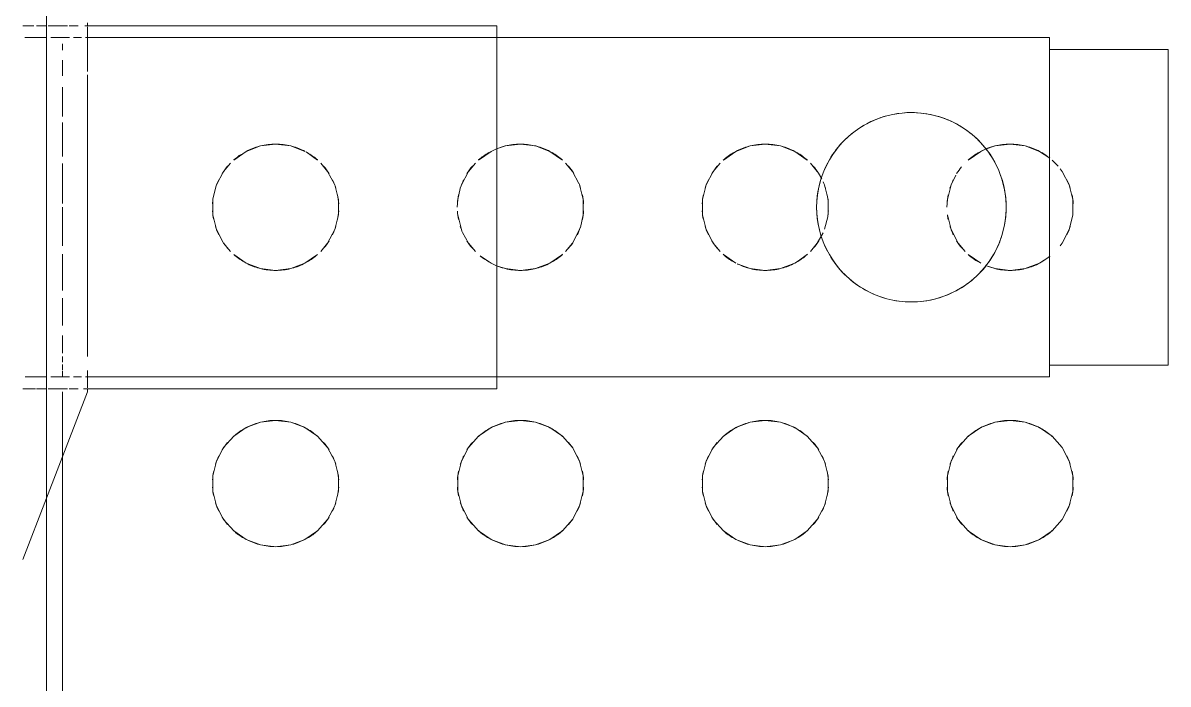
# Model space of a CAD drawing. Header units: metres. Extents: x 147 to 427, y -16 to 162.
# Drawn here: x 177.1036 to 177.2486, y 83.2783 to 83.3621 of the extents above; entities that cross this region are included whole.
import ezdxf

# ---------------------------------------------------------------- set-up
doc = ezdxf.new("R2010")
doc.units = ezdxf.units.M
doc.layers.add('P-SANR-FIXT', color=7, linetype='Continuous', lineweight=5)

# ---------------------------------------------------------------- blocks, each defined once
blk = doc.blocks.new('UT_Bebedouro Industrial - UT_Bebedouro Industrial-3662647-BANHEIROS E VESTIÁRIO')
at = {"layer": 'P-SANR-FIXT', "color": 254, "true_color": 0xd3d3d3}
for p, q in [((-0.03684077655686684, -0.243000000000183), (-0.04462499999990106, -0.2400000000001837)), ((0.343, -0.2430000000000004), (-0.343, -0.2430000000000004)), ((-0.02299999999989948, -0.2431797854210917), (-0.02299999999989948, -0.2456480347488624)), ((0.02300000000009873, -0.2456480348234286), (0.02300000000009873, -0.2431797852094258)), ((-0.03386680552293111, -0.2450000000000006), (-0.1599574682166526, -0.2450000000000006)), ((-0.03386680552293122, -0.2450000000000004), (-0.02337499999999956, -0.2450000000000004)), ((-0.02299999999989948, -0.2458592899244402), (-0.02299999999989948, -0.2469920681580746)), ((0.02300000000009873, -0.2469920681858999), (0.02300000000009873, -0.2458592899138064)), ((-0.02149999999989982, -0.2479105741302499), (-0.02149999999989982, -0.300000000000183)), ((0.0215000000001034, -0.300000000000183), (0.0215000000001034, -0.2479105741580969)), ((-0.02066319307630721, -0.2481896415829489), (-0.02287491465624972, -0.2481896415829489)), ((-0.01619739670051012, -0.2481896415829489), (-0.01765567392285049, -0.2481896415829489)), ((-0.009258701908637106, -0.2481896415829489), (-0.01619150260891148, -0.2481896415829489)), ((0.005875068322649261, -0.2481896415829489), (-0.005875068322647388, -0.2481896415829489)), ((0.01677077813627146, -0.2481896415829489), (0.009258701908637658, -0.2481896415829489)), ((0.02287491465624675, -0.2481896415829489), (0.01891077224351423, -0.2481896415829489)), ((-0.02300000000000003, -0.2999999999999999), (-0.02165704948970887, -0.2999999999999999)), ((0.02165704948971132, -0.2999999999999999), (0.02299999999999996, -0.2999999999999999)), ((-0.007083648205225393, -0.3302822144142914), (-0.005988085985368523, -0.3286950185247153)), ((-0.005988085985368523, -0.3393049810565679), (-0.006872634942443727, -0.338094138206503)), ((0.004325515706659883, -0.3407296093546751), (0.003589121118570717, -0.3411490188619889)), ((0.005598128936151588, -0.3397143639507739), (0.004544517973849527, -0.3405838707177908)), ((-0.02150000000000003, -0.3699999999999999), (-0.02015687774470645, -0.3699999999999999)), ((-0.01575453459864243, -0.3699999999999999), (-0.02000000000000004, -0.3699999999999999)), ((-0.00558226026445795, -0.3699999999999999), (-0.01532216233202101, -0.3699999999999999)), ((0.005176380902050253, -0.3699999999999999), (-0.005176380902050584, -0.3699999999999999)), ((0.005988085985368997, -0.3703049808472078), (0.005213401319890414, -0.3710671718554753)), ((0.01999999999999997, -0.3699999999999999), (0.005582260264461695, -0.3699999999999999)), ((0.02015687774470486, -0.3699999999999999), (0.02149999999999996, -0.3699999999999999)), ((-0.02000000000000004, -0.385), (0.01999999999999997, -0.385))]:
    blk.add_line(p, q, dxfattribs=at)
at = {"layer": 'P-SANR-FIXT', "color": 254, "true_color": 0xe0e0e0}
for p, q in [((-0.02299999999989948, -0.2400000000001837), (-0.02299999999989948, -0.2415944363105818)), ((0.02300000000009873, -0.2413923865301989), (0.02300000000009873, -0.2400000000001837)), ((-0.02299999999989948, -0.2417230113671219), (-0.02299999999989948, -0.243000000000183)), ((0.02300000000009873, -0.243000000000183), (0.02300000000009873, -0.2417230113098772)), ((-0.02149999999989982, -0.2435491953635607), (-0.02149999999989982, -0.245885300906858)), ((0.0215000000001034, -0.245885300794452), (0.0215000000001034, -0.2435491952263268)), ((-0.02337499999999956, -0.2450000000000006), (-0.03386680552293111, -0.2450000000000006)), ((-0.02149999999989982, -0.2464012828272599), (-0.02149999999989982, -0.2474313589593083)), ((0.0215000000001034, -0.2474313589769331), (0.0215000000001034, -0.2464012829982663)), ((-0.02306484953731582, -0.2481896415829489), (-0.02332123937835371, -0.2481896415829489)), ((0.02332123937835365, -0.2481896415829489), (0.02306484953731349, -0.2481896415829489)), ((0.001031529292068204, -0.2640667941382992), (0.002434711533131249, -0.2643798065369236)), ((-0.005598128936150843, -0.2662856360492291), (-0.004544517973848782, -0.2654161292822121)), ((0.007009659689622721, -0.2758553553318689), (0.005988085985369268, -0.2773049814752878)), ((-0.002836839096339893, -0.295519870058518), (-0.000964293442042166, -0.2950583290072169)), ((-0.02093598008686728, -0.2999999999999999), (-0.01991858428704213, -0.2999999999999999)), ((-0.01980017416606591, -0.2999999999999999), (-0.01626345596729065, -0.2999999999999999)), ((-0.01626345596729065, -0.2999999999999999), (-0.01567805474973135, -0.2999999999999999)), ((-0.01528830817908098, -0.2999999999999999), (-0.01150000000000007, -0.2999999999999999)), ((-0.01150000000000007, -0.2999999999999999), (-0.005952838037358067, -0.2999999999999999)), ((-0.005572670625649704, -0.2999999999999999), (-1.044559661202175e-16, -0.2999999999999999)), ((-1.044559661202175e-16, -0.2999999999999999), (0.005572670625649504, -0.2999999999999999)), ((0.005952838037357864, -0.2999999999999999), (0.01626345596729049, -0.2999999999999999)), ((0.01685362581844908, -0.2999999999999999), (0.01980017416606592, -0.2999999999999999)), ((0.019918584287042, -0.2999999999999999), (0.02093598008686886, -0.2999999999999999)), ((-0.001207449929391688, -0.3419082263135823), (-0.002768861118811384, -0.3415055439259996)), ((0.0005998340367524793, -0.3419772384420463), (-0.0009642934420423013, -0.341941670783426)), ((0.00283683909634057, -0.3414801297321249), (0.0009642934420428427, -0.341941670783426)), ((-0.002836839096339961, -0.357519869639798), (-0.0009794551067429924, -0.3570601848768207)), ((0.00283683909634057, -0.3575198696397981), (0.004059720556174633, -0.3581071381943272)), ((-0.007083648205225393, -0.3612822142049311), (-0.005988085985368523, -0.3596950183153549)), ((-0.02015687774470645, -0.3699999999999999), (-0.005564609469704412, -0.3699999999999999)), ((-0.01931851652578137, -0.3699999999999999), (-0.02000000000000004, -0.3699999999999999)), ((-0.01732050807568877, -0.3699999999999999), (-0.01931851652578137, -0.3699999999999999)), ((-0.01575453459864231, -0.3699999999999999), (-0.01732050807568877, -0.3699999999999999)), ((-0.01414213562373095, -0.3699999999999999), (-0.01532216233202089, -0.3699999999999999)), ((-0.005582260264457817, -0.3699999999999999), (-0.01414213562373095, -0.3699999999999999)), ((-0.005184384188308913, -0.3699999999999999), (0.005184384188304279, -0.3699999999999999)), ((-3.705584308992805e-17, -0.3699999999999999), (-0.005176380902050429, -0.3699999999999999)), ((0.005176380902050356, -0.3699999999999999), (-3.705584308992805e-17, -0.3699999999999999)), ((0.005564609469703949, -0.3699999999999999), (0.01861954618136526, -0.3699999999999999)), ((0.009999999999999922, -0.3699999999999999), (0.005582260264461795, -0.3699999999999999)), ((0.01732050807568869, -0.3699999999999999), (0.009999999999999922, -0.3699999999999999)), ((0.01999999999999997, -0.3699999999999999), (0.01732050807568869, -0.3699999999999999)), ((0.01861954618136526, -0.3699999999999999), (0.02015687774470486, -0.3699999999999999)), ((0.004872920673775305, -0.3713442985339924), (0.004544517973849391, -0.3715838705084307))]:
    blk.add_line(p, q, dxfattribs=at)
at = {"layer": 'P-SANR-FIXT', "color": 254, "true_color": 0xe9e9e9}
for p, q in [((-0.02149999999989982, -0.2402896419001718), (-0.02149999999989982, -0.242922413969641)), ((0.0215000000001034, -0.243000000000183), (0.0215000000001034, -0.2402571763924827)), ((-0.02181835832165103, -0.2481896415829489), (-0.02252569389916644, -0.2481896415829489)), ((-0.02066319307630715, -0.2481896415829489), (-0.02165467936723144, -0.2481896415829489)), ((-0.01619739670051003, -0.2481896415829489), (-0.01852971234871909, -0.2481896415829489)), ((-0.01128353539795596, -0.2481896415829489), (-0.01555420528613341, -0.2481896415829489)), ((-0.007223272243514378, -0.2481896415829489), (-0.01092230823870865, -0.2481896415829489)), ((-0.005984512454426385, -0.2481896415829489), (-0.007223272243514378, -0.2481896415829489)), ((-1.26653600333576e-18, -0.2481896415829489), (-0.005182425674957132, -0.2481896415829489)), ((0.005602143113986151, -0.2481896415829489), (0.0008258759556014608, -0.2481896415829489)), ((0.006725232309438702, -0.2481896415829489), (0.005984512454426379, -0.2481896415829489)), ((0.01128353539795128, -0.2481896415829489), (0.007223272243514351, -0.2481896415829489)), ((0.01581555997148371, -0.2481896415829489), (0.01209954046648671, -0.2481896415829489)), ((0.0167707781362725, -0.2481896415829489), (0.01619150260890754, -0.2481896415829489)), ((0.01869335428193483, -0.2481896415829489), (0.01720141620382241, -0.2481896415829489)), ((0.02165467936723139, -0.2481896415829489), (0.01891077224351431, -0.2481896415829489)), ((0.02252569389916639, -0.2481896415829489), (0.02181835832165099, -0.2481896415829489))]:
    blk.add_line(p, q, dxfattribs=at)
at = {"layer": 'P-SANR-FIXT', "color": 9, "true_color": 0xc0c0c0}
for p, q in [((-0.343, -0.2430000000000004), (0.343, -0.2430000000000004)), ((-0.02337499999989723, -0.2481896415831324), (-0.03684077655686684, -0.243000000000183)), ((-0.1599574682166527, -0.2450000000000004), (-0.03386680552293122, -0.2450000000000004)), ((-0.02299999999989948, -0.2476853449555534), (-0.02299999999989948, -0.300000000000183)), ((0.02300000000009873, -0.300000000000183), (0.02300000000009873, -0.2478592750793666)), ((-0.02306484953731584, -0.2481896415829489), (-0.02337499999999997, -0.2481896415829489)), ((-0.01765567392285049, -0.2481896415829489), (-0.01891077224351442, -0.2481896415829489)), ((-0.005875068322647388, -0.2481896415829489), (-0.009258701908637106, -0.2481896415829489)), ((0.009258701908637658, -0.2481896415829489), (0.005875068322649261, -0.2481896415829489)), ((0.01891077224351423, -0.2481896415829489), (0.01765567392283825, -0.2481896415829489)), ((0.0233749999999999, -0.2481896415829489), (0.02306484953731347, -0.2481896415829489)), ((-0.02300000000000003, -0.2999999999999999), (0.02299999999999996, -0.2999999999999999)), ((-0.02149999999989982, -0.300000000000183), (-0.02149999999989982, -0.3700000000001845)), ((0.0215000000001034, -0.3700000000001845), (0.0215000000001034, -0.300000000000183)), ((-0.02150000000000003, -0.3699999999999999), (0.02149999999999996, -0.3699999999999999)), ((-0.01999999999990016, -0.3700000000001845), (-0.01999999999990016, -0.385000000000181)), ((0.02000000000009941, -0.3850000000001854), (0.02000000000009941, -0.3700000000001845)), ((-0.02000000000000004, -0.385), (0.01999999999999997, -0.385))]:
    blk.add_line(p, q, dxfattribs=at)
at = {"layer": 'P-SANR-FIXT', "color": 7, "true_color": 0xefefef}
for p, q in [((-0.02147182327943251, -0.2450000000000004), (-0.0207674052652134, -0.2450000000000004)), ((-0.02065519216302824, -0.2450000000000004), (-0.01991858428704315, -0.2450000000000004)), ((-0.01961399026039689, -0.2450000000000004), (-0.01891077224351519, -0.2450000000000004)), ((-0.01848813270498712, -0.2450000000000004), (-0.01626345596729255, -0.2450000000000004)), ((-0.01497444800422441, -0.2450000000000004), (-0.01149999999999942, -0.2450000000000004)), ((-0.01055056190268117, -0.2450000000000004), (-0.005952838037358532, -0.2450000000000004)), ((-0.004872040640512957, -0.2450000000000004), (0, -0.2450000000000004)), ((0.0004960698364469222, -0.2450000000000004), (0.005564609469703174, -0.2450000000000004)), ((0.006415101534246756, -0.2450000000000004), (0.01074999999999817, -0.2450000000000004)), ((0.01149999999999948, -0.2450000000000004), (0.01520279579551029, -0.2450000000000004)), ((0.01663479132156784, -0.2450000000000004), (0.01861954618136582, -0.2450000000000004)), ((0.01991858428704315, -0.2450000000000004), (0.02068479530045066, -0.2450000000000004))]:
    blk.add_line(p, q, dxfattribs=at)
at = {"layer": 'P-SANR-FIXT', "color": 7, "true_color": 0xf3f3f3}
for p, q in [((-0.02076740526521333, -0.2450000000000006), (-0.02147182327943244, -0.2450000000000006)), ((-0.01991858428704315, -0.2450000000000006), (-0.02065519216302824, -0.2450000000000006)), ((-0.01891077224351519, -0.2450000000000006), (-0.01961399026039689, -0.2450000000000006)), ((-0.01626345596729249, -0.2450000000000006), (-0.01848813270498712, -0.2450000000000006)), ((-0.01149999999999942, -0.2450000000000006), (-0.01497444800422434, -0.2450000000000006)), ((-0.005952838037358465, -0.2450000000000006), (-0.01055056190268117, -0.2450000000000006)), ((0, -0.2450000000000006), (-0.004872040640512957, -0.2450000000000006)), ((0.005564609469703106, -0.2450000000000006), (0.0004960698364468545, -0.2450000000000006)), ((0.0107499999999981, -0.2450000000000006), (0.00641510153424662, -0.2450000000000006)), ((0.01520279579551029, -0.2450000000000006), (0.01149999999999948, -0.2450000000000006)), ((0.01861954618136582, -0.2450000000000006), (0.01663479132156791, -0.2450000000000006)), ((0.02068479530045072, -0.2450000000000006), (0.01991858428704315, -0.2450000000000006))]:
    blk.add_line(p, q, dxfattribs=at)
at = {"layer": 'P-SANR-FIXT', "color": 9, "true_color": 0xc0c0c0, "flags": 128}
for points in [[(-0.04299999999999957, -0.2720000002093613), (-0.04276753453940792, -0.2700854748950608), (-0.04208364820522522, -0.2682822148330111), (-0.04098808598536835, -0.2666950189434349), (-0.03954451797384875, -0.265416129282212), (-0.03783683909633979, -0.264519870267878), (-0.03596429344204213, -0.2640583292165769), (-0.03403570655795699, -0.2640583292165769), (-0.03216316090365925, -0.264519870267878), (-0.0304554820261503, -0.265416129282212), (-0.02901191401463076, -0.2666950189434349), (-0.02791635179477389, -0.2682822148330111), (-0.02723246546059112, -0.2700854748950608), (-0.02699999999999955, -0.2720000002093612)], [(-0.02699999999999955, -0.2720000002093613), (-0.02723246546059112, -0.2739145255236618), (-0.02791635179477389, -0.2757177855857115), (-0.02901191401463076, -0.2773049814752877), (-0.0304554820261503, -0.2785838711365106), (-0.03216316090365932, -0.2794801301508447), (-0.03403570655795705, -0.2799416712021458), (-0.0359642934420422, -0.2799416712021457), (-0.03783683909633993, -0.2794801301508446), (-0.03954451797384888, -0.2785838711365105), (-0.04098808598536842, -0.2773049814752876), (-0.04208364820522529, -0.2757177855857114), (-0.04276753453940799, -0.2739145255236617), (-0.04299999999999957, -0.2720000002093612)], [(-0.04299999999999964, -0.3030000000000012), (-0.04276753453940799, -0.3010854746857007), (-0.04208364820522529, -0.2992822146236511), (-0.04098808598536842, -0.2976950187340748), (-0.03954451797384888, -0.296416129072852), (-0.03783683909633993, -0.2955198700585179), (-0.0359642934420422, -0.2950583290072168), (-0.03403570655795705, -0.2950583290072168), (-0.03216316090365939, -0.2955198700585179), (-0.03045548202615043, -0.296416129072852), (-0.02901191401463083, -0.2976950187340748), (-0.02791635179477396, -0.299282214623651), (-0.02723246546059119, -0.3010854746857007), (-0.02699999999999961, -0.3030000000000012)], [(-0.02699999999999961, -0.3030000000000012), (-0.02723246546059119, -0.3049145253143017), (-0.02791635179477396, -0.3067177853763514), (-0.02901191401463083, -0.3083049812659276), (-0.03045548202615037, -0.3095838709271505), (-0.03216316090365939, -0.3104801299414846), (-0.03403570655795705, -0.3109416709927856), (-0.03596429344204227, -0.3109416709927856), (-0.03783683909633993, -0.3104801299414846), (-0.03954451797384895, -0.3095838709271505), (-0.04098808598536848, -0.3083049812659276), (-0.04208364820522535, -0.3067177853763513), (-0.04276753453940806, -0.3049145253143016), (-0.04299999999999964, -0.3030000000000012)], [(-0.0429999999999997, -0.3339999997906414), (-0.04276753453940813, -0.332085474476341), (-0.04208364820522535, -0.3302822144142913), (-0.04098808598536848, -0.3286950185247151), (-0.03954451797384895, -0.3274161288634922), (-0.03783683909633999, -0.3265198698491582), (-0.03596429344204227, -0.326058328797857), (-0.03403570655795712, -0.326058328797857), (-0.03216316090365939, -0.326519869849158), (-0.03045548202615043, -0.3274161288634922), (-0.0290119140146309, -0.328695018524715), (-0.02791635179477403, -0.3302822144142913), (-0.02723246546059125, -0.332085474476341), (-0.02699999999999968, -0.3339999997906413)], [(-0.02699999999999968, -0.3339999997906414), (-0.02723246546059125, -0.335914525104942), (-0.02791635179477403, -0.3377177851669916), (-0.0290119140146309, -0.3393049810565679), (-0.0304554820261505, -0.3405838707177907), (-0.03216316090365946, -0.3414801297321247), (-0.03403570655795712, -0.3419416707834259), (-0.03596429344204233, -0.3419416707834259), (-0.03783683909633999, -0.3414801297321247), (-0.03954451797384895, -0.3405838707177906), (-0.04098808598536848, -0.3393049810565678), (-0.04208364820522535, -0.3377177851669915), (-0.04276753453940813, -0.3359145251049418), (-0.0429999999999997, -0.3339999997906413)], [(-0.04299999999999977, -0.3649999995812813), (-0.04276753453940813, -0.3630854742669808), (-0.04208364820522542, -0.3612822142049311), (-0.04098808598536855, -0.3596950183153549), (-0.03954451797384902, -0.358416128654132), (-0.03783683909634006, -0.357519869639798), (-0.03596429344204233, -0.3570583285884968), (-0.03403570655795719, -0.3570583285884968), (-0.03216316090365946, -0.3575198696397979), (-0.0304554820261505, -0.358416128654132), (-0.02901191401463097, -0.3596950183153548), (-0.0279163517947741, -0.3612822142049311), (-0.02723246546059132, -0.3630854742669808), (-0.02699999999999975, -0.3649999995812812)], [(-0.02699999999999975, -0.3649999995812813), (-0.02723246546059132, -0.3669145248955818), (-0.0279163517947741, -0.3687177849576315), (-0.02901191401463097, -0.3703049808472076), (-0.0304554820261505, -0.3715838705084306), (-0.03216316090365953, -0.3724801295227645), (-0.03403570655795719, -0.3729416705740657), (-0.0359642934420424, -0.3729416705740657), (-0.03783683909634006, -0.3724801295227645), (-0.03954451797384902, -0.3715838705084304), (-0.04098808598536862, -0.3703049808472076), (-0.04208364820522542, -0.3687177849576313), (-0.04276753453940819, -0.3669145248955817), (-0.04299999999999977, -0.3649999995812812)]]:
    blk.add_lwpolyline(points, dxfattribs=at)
at = {"layer": 'P-SANR-FIXT', "color": 254, "true_color": 0xe0e0e0, "flags": 128}
for points in [[(-0.004483029856720434, -0.2653741253943484), (-0.002836839096339826, -0.2645198702678781), (-0.0009642934420420982, -0.264058329216577), (0.0009642934420430458, -0.264058329216577)], [(0.002836839096340706, -0.2645198702678781), (0.004544517973849662, -0.2654161292822121), (0.005598128936151723, -0.2662856360492291)], [(-0.007999999999999535, -0.2720000002093614), (-0.007767534539407962, -0.2700854748950609), (-0.00708364820522519, -0.2682822148330112), (-0.00598808598536832, -0.266695018943435)], [(0.0059880859853692, -0.266695018943435), (0.007083648205226138, -0.2682822148330112), (0.007767534539408843, -0.2700854748950609), (0.008000000000000482, -0.2720000002093613)], [(-0.005988085985368387, -0.2773049814752877), (-0.007083648205225257, -0.2757177855857115), (-0.007767534539407962, -0.2739145255236618), (-0.007999999999999535, -0.2720000002093613)], [(0.008000000000000482, -0.2720000002093614), (0.007767534539408843, -0.2739145255236619), (0.007083648205226138, -0.2757177855857116)], [(0.005598128936151791, -0.2777143643694938), (0.004544517973849662, -0.2785838711365107), (0.002836839096340706, -0.2794801301508448), (0.000964293442042978, -0.2799416712021459), (-0.000964293442042166, -0.2799416712021459), (-0.002836839096339893, -0.2794801301508447), (-0.004544517973848849, -0.2785838711365106), (-0.005598128936150911, -0.2777143643694936)], [(-0.005598128936150911, -0.297285635839869), (-0.004544517973848849, -0.2964161290728521), (-0.003195232440496083, -0.2956660863274163)], [(4.737543690680468e-16, -0.2950006363758043), (0.000964293442042978, -0.2950583290072169), (0.002384470228279881, -0.2953639913010024)], [(0.002836839096340638, -0.295519870058518), (0.004544517973849594, -0.2964161290728521), (0.005598128936151655, -0.297285635839869)], [(-0.007407083620924429, -0.2999791124606885), (-0.007083648205225257, -0.2992822146236512), (-0.006166835479938801, -0.2979041492519082)], [(0.005988085985369132, -0.2976950187340749), (0.007083648205226003, -0.2992822146236511), (0.007407083620925173, -0.2999791124606885)], [(-0.005598128936151046, -0.3592856354211491), (-0.004544517973848917, -0.3584161286541321), (-0.002836839096339961, -0.357519869639798)], [(2.707167823245982e-16, -0.3570006359570844), (0.0009642934420428427, -0.357058328588497), (0.00283683909634057, -0.3575198696397981)], [(0.005988085985369065, -0.3596950183153549), (0.007083648205225935, -0.3612822142049312), (0.007359661880812197, -0.3618651455237143)]]:
    blk.add_lwpolyline(points, dxfattribs=at)
at = {"layer": 'P-SANR-FIXT', "color": 254, "true_color": 0xd3d3d3, "flags": 128}
for points in [[(-0.007999999999999603, -0.3030000000000013), (-0.00776753453940803, -0.3010854746857008), (-0.007407083620924429, -0.2999791124606885)], [(0.007407083620925173, -0.2999791124606885), (0.007767534539408775, -0.3010854746857008), (0.008000000000000415, -0.3030000000000012)], [(-0.005988085985368455, -0.3083049812659276), (-0.007083648205225325, -0.3067177853763514), (-0.00776753453940803, -0.3049145253143017), (-0.007999999999999603, -0.3030000000000012)], [(0.008000000000000415, -0.3030000000000013), (0.007767534539408775, -0.3049145253143019), (0.00708364820522607, -0.3067177853763515), (0.0059880859853692, -0.3083049812659278)], [(-0.002836839096339961, -0.3104801299414847), (-0.004544517973848917, -0.3095838709271505), (-0.005598128936150979, -0.3087143641601336)], [(0.005598128936151723, -0.3087143641601337), (0.004544517973849594, -0.3095838709271506), (0.003021020868307284, -0.3104075666617079)], [(0.002836839096340638, -0.3104801299414847), (0.0009642934420429104, -0.3109416709927858), (-0.0009642934420422336, -0.3109416709927858), (-0.002554384382646711, -0.3105810488486923)], [(-0.005598128936151046, -0.3282856356305093), (-0.004544517973848917, -0.3274161288634923), (-0.002836839096339961, -0.3265198698491583), (-0.0009642934420423013, -0.3260583287978572), (0.0009642934420429104, -0.3260583287978572), (0.00283683909634057, -0.3265198698491582), (0.004544517973849527, -0.3274161288634923), (0.005598128936151655, -0.3282856356305092)], [(0.005988085985369132, -0.3286950185247151), (0.007083648205226003, -0.3302822144142914), (0.007767534539408707, -0.3320854744763411), (0.008000000000000347, -0.3339999997906414)], [(-0.00799999999999967, -0.3339999997906416), (-0.007767534539408098, -0.3320854744763411), (-0.007159013693800747, -0.3304296337211465)], [(-0.006890403877775805, -0.3380642313940831), (-0.007083648205225393, -0.3377177851669916), (-0.007767534539408098, -0.335914525104942), (-0.00799999999999967, -0.3339999997906414)], [(0.008000000000000347, -0.3339999997906416), (0.007767534539408707, -0.3359145251049421), (0.007083648205226003, -0.3377177851669917), (0.005988085985369065, -0.339304981056568)], [(-0.003222672292415223, -0.3413218641427935), (-0.004544517973848985, -0.3405838707177907), (-0.005598128936151046, -0.3397143639507738)], [(-0.007999999999999738, -0.3649999995812813), (-0.007767534539408165, -0.3630854742669808), (-0.007359661880813414, -0.3618651455237186)], [(0.007359661880812197, -0.3618651455237143), (0.00776753453940864, -0.3630854742669809), (0.00800000000000028, -0.3649999995812813)], [(-0.006226558884370685, -0.3700225533397685), (-0.007083648205225528, -0.3687177849576313), (-0.007767534539408234, -0.3669145248955817), (-0.007999999999999738, -0.3649999995812812)], [(0.00800000000000028, -0.3649999995812814), (0.00776753453940864, -0.3669145248955819), (0.007083648205225867, -0.3687177849576316), (0.006226558884371024, -0.3700225533397686)], [(-0.001011877738971902, -0.3729357419446687), (-0.002836839096340164, -0.3724801295227647), (-0.00454451797384912, -0.3715838705084306), (-0.004872920673775034, -0.3713442985339922)], [(0.004544517973849391, -0.3715838705084307), (0.002836839096340435, -0.3724801295227647), (0.0009642934420427073, -0.3729416705740659), (-0.0009642934420424367, -0.3729416705740659)]]:
    blk.add_lwpolyline(points, dxfattribs=at)
at = {"layer": 'P-SANR-FIXT', "color": 9, "true_color": 0xc0c0c0}
for centre, radius, start, end in [((-0.03499999999999954, -0.2720000002093614), 0.008000000000000002, 122.1858768846306, 130.5398075511716), ((-0.03499999999999954, -0.2720000002093614), 0.008000000000000002, 107.7069173256331, 115.8856263351776), ((-0.03499999999999954, -0.2720000002093614), 0.007999999999999998, 93.20967103871612, 101.3152380244366), ((-0.03499999999999954, -0.2720000002093614), 0.007999999999999998, 78.68476197574711, 86.7903289610688), ((-0.03499999999999954, -0.2720000002093614), 0.007999999999999997, 64.11437366482217, 72.29308267436645), ((-0.03499999999999954, -0.2720000002093614), 0.007999999999999998, 49.4601924489431, 57.81412311529228), ((-0.03499999999999954, -0.2720000002093614), 0.00799999999999999, 229.4601924485591, 237.814123115445), ((-0.03499999999999954, -0.2720000002093614), 0.008000000000000005, 302.1858768845534, 310.5398075514393), ((-0.03499999999999954, -0.2720000002093614), 0.007999999999999993, 244.1143736643935, 252.2930826744647), ((-0.03499999999999954, -0.2720000002093614), 0.007999999999999997, 258.6847619758385, 266.7903289611294), ((-0.03499999999999954, -0.2720000002093614), 0.007999999999999997, 273.2096710386299, 281.3152380244592), ((-0.03499999999999954, -0.2720000002093614), 0.008000000000000002, 287.7069173256596, 295.8856263354492), ((-0.03499999999999961, -0.3030000000000013), 0.008000000000000005, 107.7069173256002, 115.8856263352762), ((-0.03499999999999961, -0.3030000000000013), 0.007999999999999998, 93.20967103871617, 101.3152380243447), ((-0.03499999999999961, -0.3030000000000013), 0.007999999999999993, 78.68476197553987, 86.79032896127698), ((-0.03499999999999961, -0.3030000000000013), 0.007999999999999995, 64.11437366481317, 72.29308267437263), ((-0.03499999999999961, -0.3030000000000013), 0.008000000000000002, 122.1858768846307, 130.5398075511715), ((-0.03499999999999961, -0.3030000000000013), 0.007999999999999995, 49.4601924489431, 57.81412311529229), ((-0.03499999999999961, -0.3030000000000013), 0.007999999999999993, 229.4601924487125, 237.8141231154451), ((-0.03499999999999961, -0.3030000000000013), 0.007999999999999993, 244.114373664591, 252.2930826742671), ((-0.03499999999999961, -0.3030000000000013), 0.008000000000000004, 287.7069173255936, 295.8856263354492), ((-0.03499999999999961, -0.3030000000000013), 0.008000000000000007, 302.1858768845534, 310.5398075514395), ((-0.03499999999999961, -0.3030000000000013), 0.007999999999999997, 258.6847619757465, 266.7903289611295), ((-0.03499999999999961, -0.3030000000000013), 0.007999999999999998, 273.2096710388755, 281.3152380242751), ((-0.03499999999999968, -0.3339999997906414), 0.008, 93.20967103871627, 101.3152380243448), ((-0.03499999999999968, -0.3339999997906414), 0.008, 78.68476197572407, 86.79032896106231), ((-0.03499999999999968, -0.3339999997906414), 0.007999999999999998, 122.185876884631, 130.5398075511718), ((-0.03499999999999968, -0.3339999997906414), 0.008, 107.7069173256333, 115.8856263351776), ((-0.03499999999999968, -0.3339999997906414), 0.007999999999999988, 64.11437366481334, 72.29308267433959), ((-0.03499999999999968, -0.3339999997906414), 0.00799999999999999, 49.46019244894323, 57.81412311529243), ((-0.03499999999999968, -0.3339999997906414), 0.007999999999999997, 229.4601924483404, 237.8141231156312), ((-0.03499999999999968, -0.3339999997906414), 0.008000000000000012, 302.1858768844764, 310.5398075515544), ((0, -0.3525000000000002), 0.012, 359.9999999999996, 180), ((-0.03499999999999968, -0.3339999997906414), 0.007999999999999997, 244.1143736647467, 252.293082674306), ((-0.03499999999999968, -0.3339999997906414), 0.008000000000000002, 258.6847619758385, 266.7903289611295), ((-0.03499999999999968, -0.3339999997906414), 0.008000000000000002, 273.20967103863, 281.3152380244591), ((-0.03499999999999968, -0.3339999997906414), 0.008000000000000007, 287.7069173256593, 295.8856263353504), ((0, -0.3525000000000002), 0.01200000000000001, 179.9999999999996, 359.999999999999), ((-0.03499999999999974, -0.3649999995812813), 0.008000000000000007, 107.7069173256932, 115.8856263350551), ((-0.03499999999999974, -0.3649999995812813), 0.008000000000000007, 93.20967103871627, 101.315238024529), ((-0.03499999999999974, -0.3649999995812813), 0.008000000000000004, 78.68476197553998, 86.79032896127714), ((-0.03499999999999974, -0.3649999995812813), 0.007999999999999993, 64.11437366471448, 72.29308267437266), ((-0.03499999999999974, -0.3649999995812813), 0.008000000000000005, 122.1858768846366, 130.5398075511604), ((-0.03499999999999974, -0.3649999995812813), 0.007999999999999991, 49.46019244913488, 57.81412311529223), ((-0.03499999999999974, -0.3649999995812813), 0.00799999999999999, 244.1143736646149, 252.293082674306), ((-0.03499999999999974, -0.3649999995812813), 0.007999999999999998, 287.7069173256593, 295.8856263354492), ((-0.03499999999999974, -0.3649999995812813), 0.007999999999999997, 258.6847619755623, 266.7903289613749), ((-0.03499999999999974, -0.3649999995812813), 0.007999999999999997, 273.2096710386299, 281.3152380244591)]:
    blk.add_arc(centre, radius, start, end, dxfattribs=at)
at = {"layer": 'P-SANR-FIXT', "color": 254, "true_color": 0xe0e0e0}
for centre, radius, start, end in [((4.568345701727594e-16, -0.2720000002093614), 0.008000000000000004, 107.7069173256332, 115.8856263351776), ((4.568345701727594e-16, -0.2720000002093614), 0.008, 93.20967103871617, 101.3152380245288), ((4.568345701727594e-16, -0.2720000002093614), 0.007999999999999995, 82.51551459199443, 86.79032896128356), ((4.568345701727594e-16, -0.2720000002093614), 0.007999999999999995, 64.11437366482218, 72.26270619150961), ((4.568345701727594e-16, -0.2720000002093614), 0.007999999999999991, 49.46019244871299, 57.81412311540725), ((4.568345701727594e-16, -0.2720000002093614), 0.008000000000000005, 124.3074840626462, 130.5398075511717), ((4.568345701727594e-16, -0.2720000002093614), 0.007999999999999991, 229.460192448559, 237.8141231154447), ((4.568345701727594e-16, -0.2720000002093614), 0.008000000000000005, 302.1858768845532, 310.5398075514391), ((4.568345701727594e-16, -0.2720000002093614), 0.007999999999999991, 244.1143736645911, 252.2930826743001), ((4.568345701727594e-16, -0.2720000002093614), 0.007999999999999997, 258.6847619758385, 266.7903289611295), ((4.568345701727594e-16, -0.2720000002093614), 0.008000000000000002, 273.2096710386234, 281.3152380244361), ((4.568345701727594e-16, -0.2720000002093614), 0.008000000000000004, 287.7069173257312, 295.8856263352755), ((3.891553745916099e-16, -0.3030000000000014), 0.008000000000000002, 107.7069173256002, 113.6175753778773), ((3.891553745916099e-16, -0.3030000000000014), 0.007999999999999998, 93.54741449981347, 101.3152380244367), ((3.891553745916099e-16, -0.3030000000000014), 0.007999999999999995, 78.68476197537888, 86.79032896152907), ((3.891553745916099e-16, -0.3030000000000014), 0.007999999999999995, 64.11437366472339, 72.29308267436652), ((3.891553745916099e-16, -0.3030000000000014), 0.008000000000000004, 122.1858768846308, 130.5398075511715), ((3.891553745916099e-16, -0.3030000000000014), 0.007999999999999993, 49.46019244871302, 57.81412311540747), ((3.891553745916099e-16, -0.3030000000000014), 0.008000000000000004, 157.7742456936489, 164.9999999999997), ((3.891553745916099e-16, -0.3030000000000014), 0.007999999999999997, 14.99999999999998, 22.22575430635081), ((3.891553745916099e-16, -0.3030000000000014), 0.008000000000000002, 166.1303291537426, 179.9999999999996), ((3.891553745916099e-16, -0.3030000000000014), 0.00800000000000001, 359.9999999999996, 13.86967084625707), ((3.891553745916099e-16, -0.3030000000000014), 0.007999999999999997, 179.9999999999996, 192.8680119425273), ((3.891553745916099e-16, -0.3030000000000014), 0.008000000000000004, 347.1319880574715, 359.9999999999989), ((3.891553745916099e-16, -0.3030000000000014), 0.007999999999999995, 194.9999999999992, 207.8059941774163), ((3.891553745916099e-16, -0.3030000000000014), 0.008000000000000005, 332.1940058225823, 344.9999999999989), ((3.891553745916099e-16, -0.3030000000000014), 0.007999999999999993, 209.9999999999992, 221.8143880156718), ((3.891553745916099e-16, -0.3030000000000014), 0.008000000000000007, 318.1856119843261, 329.9999999999994), ((3.214761790104603e-16, -0.3339999997906416), 0.008000000000000005, 138.1856119843654, 149.9999999999999), ((3.214761790104603e-16, -0.3339999997906416), 0.007999999999999995, 30.00000000000006, 41.81438801563461), ((3.214761790104603e-16, -0.3339999997906416), 0.008000000000000004, 153.9703338592584, 164.9999999999997), ((3.214761790104603e-16, -0.3339999997906416), 0.007999999999999995, 15.00000000000033, 27.8059941773841), ((3.214761790104603e-16, -0.3339999997906416), 0.008000000000000004, 166.1303291537426, 180), ((3.214761790104603e-16, -0.3339999997906416), 0.00800000000000001, 359.9999999999996, 13.86967084625746), ((3.214761790104603e-16, -0.3339999997906416), 0.008000000000000012, 179.9999999999999, 193.869670846255), ((3.214761790104603e-16, -0.3339999997906416), 0.008000000000000002, 346.1303291537437, 359.9999999999989), ((3.214761790104603e-16, -0.3339999997906416), 0.007999999999999995, 194.9999999999996, 207.8059941774162), ((3.214761790104603e-16, -0.3339999997906416), 0.008000000000000005, 332.194005822582, 344.9999999999989), ((3.214761790104603e-16, -0.3339999997906416), 0.007999999999999993, 209.9999999999993, 210.407357531877), ((3.214761790104603e-16, -0.3339999997906416), 0.007999999999999991, 211.0851167763284, 221.8143880156724), ((3.214761790104603e-16, -0.3339999997906416), 0.008000000000000005, 318.185611984326, 329.9999999999986), ((0, -0.3525000000000002), 0.01199999999999999, 62.25655530346686, 117.7434446965152), ((0, -0.3525000000000002), 0.01199999999999999, 120.0000000000006, 135.0000000000004), ((3.214761790104603e-16, -0.3339999997906416), 0.007999999999999997, 261.2681003681938, 266.7903289611295), ((3.214761790104603e-16, -0.3339999997906416), 0.008, 274.2683565329431, 281.315238024436), ((3.214761790104603e-16, -0.3339999997906416), 0.008000000000000004, 287.7069173256983, 293.7791617904432), ((0, -0.3525000000000002), 0.01200000000000001, 45.00000000000037, 60.00000000000034), ((0, -0.3525000000000002), 0.01199999999999999, 135.0000000000003, 163.4362099289759), ((0, -0.3525000000000002), 0.01200000000000001, 2.650462234552933e-13, 45.00000000000031), ((0, -0.3525000000000002), 0.01199999999999995, 165.0000000000003, 180.0000000000004), ((0, -0.3525000000000002), 0.01200000000000001, 180, 194.9999999999997), ((0, -0.3525000000000002), 0.01199999999999995, 329.9999999999993, 359.9999999999994), ((0, -0.3525000000000002), 0.01200000000000001, 194.9999999999997, 209.9999999999997), ((2.537969834293108e-16, -0.3649999995812814), 0.008000000000000004, 107.706917325798, 115.8856263349801), ((2.537969834293108e-16, -0.3649999995812814), 0.008, 97.03125039253204, 101.315238024529), ((2.537969834293108e-16, -0.3649999995812814), 0.007999999999999997, 78.6847619755631, 86.79032896128368), ((2.537969834293108e-16, -0.3649999995812814), 0.007999999999999995, 64.11437366472349, 72.29308267439951), ((0, -0.3525000000000002), 0.01200000000000001, 209.9999999999996, 224.9999999999996), ((2.537969834293108e-16, -0.3649999995812814), 0.008000000000000005, 122.1858768846309, 130.5398075511716), ((2.537969834293108e-16, -0.3649999995812814), 0.007999999999999993, 50.13351500459618, 57.81412311540718), ((0, -0.3525000000000002), 0.01199999999999999, 299.9999999999995, 329.2447309829716), ((0, -0.3525000000000002), 0.01200000000000001, 224.9999999999997, 239.9999999999996), ((2.537969834293108e-16, -0.3649999995812814), 0.008000000000000004, 156.9615221295659, 164.9999999999997), ((2.537969834293108e-16, -0.3649999995812814), 0.007999999999999995, 15.00000000000024, 23.0384778704668), ((2.537969834293108e-16, -0.3649999995812814), 0.008000000000000004, 166.1303291537425, 180), ((0, -0.3525000000000002), 0.01200000000000001, 242.2565553034848, 254.9999999999996), ((0, -0.3525000000000002), 0.01199999999999999, 269.9999999999995, 296.2333895587703), ((2.537969834293108e-16, -0.3649999995812814), 0.00800000000000001, 359.9999999999996, 13.86967084625746), ((2.537969834293108e-16, -0.3649999995812814), 0.008000000000000012, 179.9999999999999, 193.8696708462546), ((0, -0.3525000000000002), 0.012, 254.9999999999996, 268.856536961518), ((2.537969834293108e-16, -0.3649999995812814), 0.008000000000000002, 346.1303291537437, 359.9999999999989), ((2.537969834293108e-16, -0.3649999995812814), 0.007999999999999995, 194.9999999999996, 207.8059941774162), ((2.537969834293108e-16, -0.3649999995812814), 0.008000000000000005, 332.1940058225821, 344.9999999999994), ((2.537969834293108e-16, -0.3649999995812814), 0.007999999999999993, 209.9999999999993, 219.0533046496863), ((2.537969834293108e-16, -0.3649999995812814), 0.008000000000000007, 320.9466953503122, 329.9999999999991)]:
    blk.add_arc(centre, radius, start, end, dxfattribs=at)
at = {"layer": 'P-SANR-FIXT', "color": 254, "true_color": 0xd3d3d3}
for centre, radius, start, end in [((-0.03499999999999954, -0.2720000002093614), 0.008000000000000009, 138.1856119843652, 149.9999999999997), ((-0.03499999999999954, -0.2720000002093614), 0.007999999999999993, 29.9999999999999, 41.81438801563439), ((-0.03499999999999954, -0.2720000002093614), 0.008000000000000007, 152.1940058226156, 164.9999999999997), ((-0.03499999999999954, -0.2720000002093614), 0.008, 14.99999999999988, 27.80599417738399), ((-0.03499999999999954, -0.2720000002093614), 0.008000000000000002, 166.1303291537425, 179.9999999999996), ((-0.03499999999999954, -0.2720000002093614), 0.008000000000000063, 359.9999999999996, 13.86967084625737), ((-0.03499999999999954, -0.2720000002093614), 0.007999999999999995, 179.9999999999996, 193.8696708462547), ((-0.03499999999999954, -0.2720000002093614), 0.008, 346.1303291537442, 359.9999999999992), ((-0.03499999999999954, -0.2720000002093614), 0.007999999999999997, 194.9999999999992, 207.8059941774163), ((-0.03499999999999954, -0.2720000002093614), 0.008000000000000002, 332.1940058225823, 344.9999999999993), ((-0.03499999999999954, -0.2720000002093614), 0.007999999999999991, 209.9999999999994, 221.8143880156722), ((-0.03499999999999954, -0.2720000002093614), 0.008000000000000007, 318.1856119843262, 329.9999999999991), ((-0.03499999999999961, -0.3030000000000013), 0.008000000000000009, 138.1856119843652, 149.9999999999994), ((-0.03499999999999961, -0.3030000000000013), 0.007999999999999991, 29.99999999999988, 41.81438801563439), ((-0.03499999999999961, -0.3030000000000013), 0.008000000000000002, 152.1940058226159, 165.0000000000001), ((-0.03499999999999961, -0.3030000000000013), 0.008, 14.99999999999988, 27.80599417738363), ((-0.03499999999999961, -0.3030000000000013), 0.007999999999999995, 166.1303291537425, 179.9999999999996), ((-0.03499999999999961, -0.3030000000000013), 0.008000000000000012, 359.9999999999996, 13.86967084625706), ((-0.03499999999999961, -0.3030000000000013), 0.00799999999999995, 179.9999999999996, 193.8696708462548), ((-0.03499999999999961, -0.3030000000000013), 0.008000000000000004, 346.1303291537437, 359.9999999999989), ((-0.03499999999999961, -0.3030000000000013), 0.007999999999999997, 194.9999999999995, 207.8059941774161), ((-0.03499999999999961, -0.3030000000000013), 0.008000000000000005, 332.1940058225821, 344.9999999999992), ((-0.03499999999999961, -0.3030000000000013), 0.007999999999999986, 209.9999999999992, 221.8143880156337), ((-0.03499999999999961, -0.3030000000000013), 0.00800000000000001, 318.1856119843263, 329.999999999999), ((3.891553745916099e-16, -0.3030000000000014), 0.007999999999999991, 229.460192448559, 237.8141231154451), ((3.891553745916099e-16, -0.3030000000000014), 0.007999999999999991, 244.1143736645911, 251.3071192951359), ((3.891553745916099e-16, -0.3030000000000014), 0.008000000000000005, 302.1858768845534, 310.5398075514391), ((3.891553745916099e-16, -0.3030000000000014), 0.007999999999999997, 258.6847619757464, 266.7903289611295), ((3.891553745916099e-16, -0.3030000000000014), 0.008, 273.2096710388689, 281.315238024252), ((3.891553745916099e-16, -0.3030000000000014), 0.008000000000000004, 287.7069173257312, 292.3096682874314), ((3.214761790104603e-16, -0.3339999997906416), 0.007999999999999998, 93.20967103871627, 101.3152380244369), ((3.214761790104603e-16, -0.3339999997906416), 0.007999999999999997, 78.684761975379, 86.79032896152917), ((3.214761790104603e-16, -0.3339999997906416), 0.008000000000000005, 122.1858768846309, 130.539807551095), ((3.214761790104603e-16, -0.3339999997906416), 0.008000000000000004, 107.7069173256662, 115.8856263352766), ((3.214761790104603e-16, -0.3339999997906416), 0.007999999999999993, 64.11437366482228, 72.29308267430076), ((3.214761790104603e-16, -0.3339999997906416), 0.007999999999999993, 49.46019244871316, 57.81412311544566), ((-0.03499999999999968, -0.3339999997906414), 0.008, 138.1856119843656, 150.0000000000002), ((-0.03499999999999968, -0.3339999997906414), 0.007999999999999993, 29.99999999999979, 41.81438801563438), ((-0.03499999999999968, -0.3339999997906414), 0.007999999999999998, 152.1940058226164, 165.0000000000001), ((-0.03499999999999968, -0.3339999997906414), 0.007999999999999995, 14.99999999999997, 27.80599417738378), ((-0.03499999999999968, -0.3339999997906414), 0.007999999999999995, 166.1303291537429, 180), ((-0.03499999999999968, -0.3339999997906414), 0.008000000000000012, 359.9999999999996, 13.86967084625707), ((-0.03499999999999968, -0.3339999997906414), 0.008000000000000012, 179.9999999999999, 193.869670846255), ((-0.03499999999999968, -0.3339999997906414), 0.008000000000000004, 346.1303291537433, 359.9999999999985), ((-0.03499999999999968, -0.3339999997906414), 0.007999999999999997, 194.9999999999999, 207.8059941774164), ((-0.03499999999999968, -0.3339999997906414), 0.008000000000000009, 332.194005822582, 344.9999999999989), ((-0.03499999999999968, -0.3339999997906414), 0.00799999999999999, 209.9999999999994, 221.8143880156722), ((-0.03499999999999968, -0.3339999997906414), 0.008000000000000007, 318.185611984326, 329.9999999999986), ((3.214761790104603e-16, -0.3339999997906416), 0.007999999999999991, 229.4601924483291, 237.8141231155985), ((3.214761790104603e-16, -0.3339999997906416), 0.008000000000000005, 302.8066832707524, 310.5398075515542), ((-0.03499999999999974, -0.3649999995812813), 0.008000000000000005, 138.1856119843654, 150.0000000000003), ((-0.03499999999999974, -0.3649999995812813), 0.00799999999999999, 29.99999999999981, 41.81438801563468), ((-0.03499999999999974, -0.3649999995812813), 0.008000000000000007, 152.1940058226162, 165), ((-0.03499999999999974, -0.3649999995812813), 0.007999999999999993, 14.99999999999998, 27.80599417738379), ((-0.03499999999999974, -0.3649999995812813), 0.008000000000000004, 166.1303291537426, 180), ((-0.03499999999999974, -0.3649999995812813), 0.008000000000000009, 359.9999999999996, 13.86967084625747), ((-0.03499999999999974, -0.3649999995812813), 0.008000000000000014, 179.9999999999999, 193.869670846255), ((-0.03499999999999974, -0.3649999995812813), 0.007999999999999995, 346.1303291537437, 359.9999999999985), ((-0.03499999999999974, -0.3649999995812813), 0.007999999999999997, 194.9999999999999, 207.8059941774166), ((-0.03499999999999974, -0.3649999995812813), 0.008, 332.194005822582, 344.9999999999989), ((-0.03499999999999974, -0.3649999995812813), 0.007999999999999995, 209.9999999999995, 221.8143880156339), ((-0.03499999999999974, -0.3649999995812813), 0.008000000000000002, 318.185611984326, 329.9999999999986), ((2.537969834293108e-16, -0.3649999995812814), 0.007999999999999993, 244.1143736649204, 252.2930826741354), ((2.537969834293108e-16, -0.3649999995812814), 0.008000000000000004, 287.7069173256983, 295.8856263352754), ((2.537969834293108e-16, -0.3649999995812814), 0.008000000000000002, 273.2096710386234, 281.3152380244361)]:
    blk.add_arc(centre, radius, start, end, dxfattribs=at)
at = {"layer": 'P-SANR-FIXT', "color": 254, "true_color": 0xe9e9e9}
for centre, radius, start, end in [((4.568345701727594e-16, -0.2720000002093614), 0.008000000000000005, 138.4921621719343, 149.9999999999999), ((4.568345701727594e-16, -0.2720000002093614), 0.007999999999999993, 33.07079220267796, 41.50783782814232), ((4.568345701727594e-16, -0.2720000002093614), 0.008000000000000002, 152.1940058226159, 165.0000000000001), ((4.568345701727594e-16, -0.2720000002093614), 0.007999999999999997, 14.99999999999988, 27.80599417738362), ((4.568345701727594e-16, -0.2720000002093614), 0.008000000000000002, 166.1303291537425, 180), ((4.568345701727594e-16, -0.2720000002093614), 0.00800000000000001, 359.9999999999996, 13.86967084625706), ((4.568345701727594e-16, -0.2720000002093614), 0.008000000000000024, 179.9999999999999, 193.8696708462549), ((4.568345701727594e-16, -0.2720000002093614), 0.008000000000000002, 346.1303291537437, 359.9999999999989), ((4.568345701727594e-16, -0.2720000002093614), 0.007999999999999995, 194.9999999999995, 207.8059941774164), ((4.568345701727594e-16, -0.2720000002093614), 0.008000000000000005, 332.1940058225819, 344.9999999999989), ((4.568345701727594e-16, -0.2720000002093614), 0.007999999999999993, 209.9999999999995, 221.5078378280267), ((4.568345701727594e-16, -0.2720000002093614), 0.008000000000000005, 318.4921621719334, 329.9999999999987), ((3.891553745916099e-16, -0.3030000000000014), 0.008000000000000007, 140.7031155147726, 149.9999999999994), ((3.891553745916099e-16, -0.3030000000000014), 0.007999999999999993, 29.9999999999999, 41.50783782810377), ((3.891553745916099e-16, -0.3030000000000014), 0.008000000000000002, 152.1940058226159, 157.7742456936489), ((3.891553745916099e-16, -0.3030000000000014), 0.007999999999999993, 22.22575430635071, 27.80599417738401), ((2.537969834293108e-16, -0.3649999995812814), 0.008000000000000005, 138.7328688644524, 150), ((2.537969834293108e-16, -0.3649999995812814), 0.007999999999999995, 29.99999999999991, 41.81438801563443), ((2.537969834293108e-16, -0.3649999995812814), 0.007999999999999995, 23.03847787046687, 27.80599417738401)]:
    blk.add_arc(centre, radius, start, end, dxfattribs=at)
at = {"layer": 'P-SANR-FIXT', "color": 7, "true_color": 0xefefef}
for radius, start, end in [(0.007999999999999997, 192.8680119425271, 194.9999999999992), (0.008000000000000004, 344.9999999999989, 347.1319880574715)]:
    blk.add_arc((3.891553745916099e-16, -0.3030000000000014), radius, start, end, dxfattribs=at)

msp = doc.modelspace()

# ---------------------------------------------------------------- block references
at = {"layer": 'P-SANR-FIXT', "color": 254, "true_color": 0xe0e0e0, "rotation": 89.99999999999953}
msp.add_blockref('UT_Bebedouro Industrial - UT_Bebedouro Industrial-3662647-BANHEIROS E VESTIÁRIO', (176.8635652053939, 83.33869624936897), dxfattribs=at)

doc.saveas('drawing.dxf')
